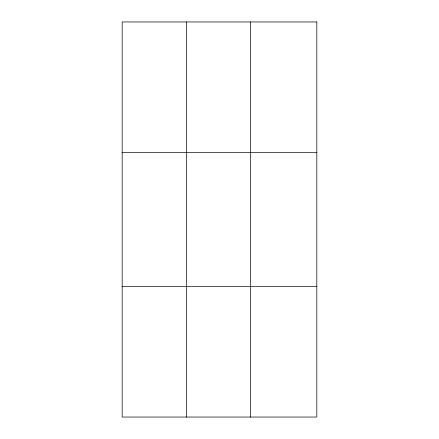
<?xml version="1.0" encoding="UTF-8"?>
<svg xmlns="http://www.w3.org/2000/svg" width="439" height="439" viewBox="0 0 439 439"><rect width="100%" height="100%" fill="white"/><g stroke="black" fill="none" stroke-linecap="round" stroke-linejoin="round"><path stroke-width="0.66" d="M186.41 21.95L186.41 417.05M250.642 21.95L250.642 417.05M122.179 152.333L316.821 152.333M122.179 286.667L316.821 286.667M316.821 21.95L316.821 417.05L122.179 417.05L122.179 21.95L316.821 21.95"/></g></svg>
